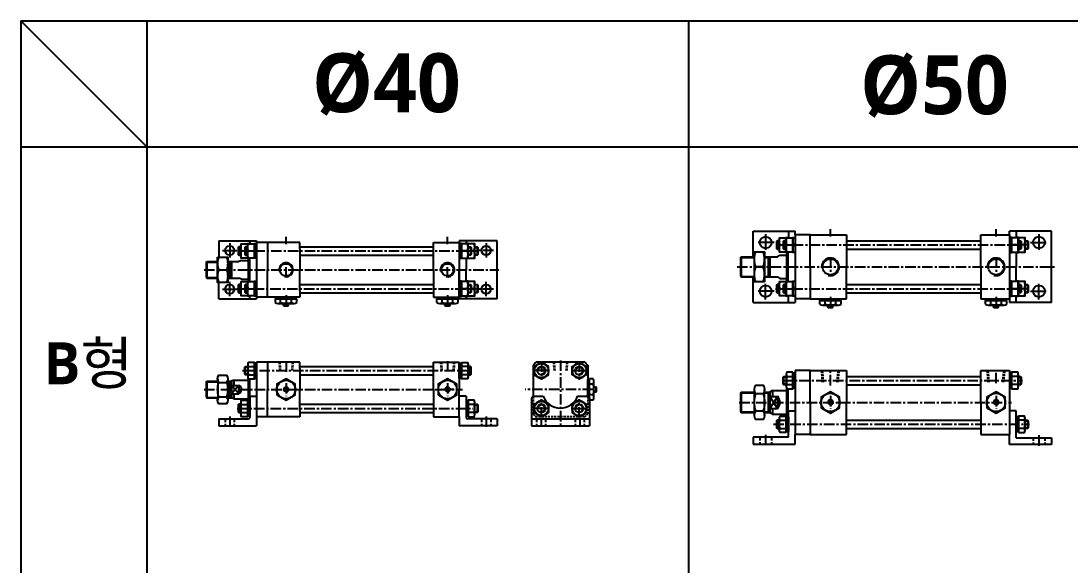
# Model space of a CAD drawing. Extents: x -819 to 7462, y 0 to 3630.
# Drawn here: x 0 to 1247, y 2983 to 3630 of the extents above; entities that cross this region are included whole.
import ezdxf

# ---------------------------------------------------------------- set-up
doc = ezdxf.new("R2010")
doc.units = 0
doc.header["$LTSCALE"] = 10
doc.header["$MEASUREMENT"] = 0
for name, pattern in [('CENTER', [2, 1.25, -0.25, 0.25, -0.25]), ('CENTERX2', [4, 2.5, -0.5, 0.5, -0.5]), ('HIDDEN', [0.375, 0.25, -0.125]), ('HIDDENX2', [0.75, 0.5, -0.25])]:
    doc.linetypes.add(name, pattern=pattern)
doc.layers.get('0').update_dxf_attribs({"linetype": 'CONTINUOUS'})
for name, color, linetype in [('CEN', 1, 'CENTERX2'), ('CENTER', 1, 'CENTER'), ('DIM', 2, 'CONTINUOUS'), ('HID', 2, 'HIDDENX2'), ('ML', 7, 'CONTINUOUS'), ('THIN', 3, 'CONTINUOUS')]:
    doc.layers.add(name, color=color, linetype=linetype)
doc.styles.add('문자', font='romans.shx')

msp = doc.modelspace()

# ---------------------------------------------------------------- linework, layer by layer
for p, q in [((0, 3630), (4477.3, 3630)), ((0, 3630), (0, 2336)), ((150, 3480), (0, 3630)), ((150, 2336), (150, 3630)), ((794, 2336), (794, 3630)), ((4477.3, 3480), (0, 3480)), ((312.2, 3291.7), (312.7, 3291.2)), ((312.2, 3291.7), (318.2, 3291.7)), ((312.7, 3291.2), (317.7, 3291.2)), ((318.2, 3291.7), (317.7, 3291.2)), ((504.2, 3291.7), (504.7, 3291.2)), ((504.2, 3291.7), (510.2, 3291.7)), ((504.7, 3291.2), (509.7, 3291.2)), ((510.2, 3291.7), (509.7, 3291.2)), ((959.5, 3289.7), (960, 3289.2)), ((959.5, 3289.7), (965.5, 3289.7)), ((960, 3289.2), (965, 3289.2)), ((965.5, 3289.7), (965, 3289.2)), ((1156.5, 3289.7), (1157, 3289.2)), ((1156.5, 3289.7), (1162.5, 3289.7)), ((1157, 3289.2), (1162, 3289.2)), ((1162.5, 3289.7), (1162, 3289.2)), ((683.8, 3188.7), (683.8, 3194.7)), ((683.8, 3194.7), (684.3, 3194.2)), ((684.3, 3189.2), (684.3, 3194.2)), ((683.8, 3188.7), (684.3, 3189.2))]:
    msp.add_line(p, q)
at = {"color": 7, "linetype": 'Continuous'}
for p, q in [((302.5, 3295.2), (302.5, 3299.6)), ((302.5, 3299.6), (315.2, 3299.6)), ((303.2, 3301.6), (327.2, 3301.6)), ((303.2, 3299.6), (303.2, 3301.6)), ((305.6, 3294.2), (324.7, 3294.2)), ((308.8, 3295.2), (308.8, 3299.6)), ((312.2, 3291.7), (312.2, 3294.2)), ((315.2, 3299.6), (327.9, 3299.6)), ((318.2, 3291.7), (318.2, 3294.2)), ((321.5, 3295.2), (321.5, 3299.6)), ((327.2, 3299.6), (327.2, 3301.6)), ((327.9, 3295.2), (327.9, 3299.6)), ((494.5, 3295.2), (494.5, 3299.6)), ((494.5, 3299.6), (507.2, 3299.6)), ((495.2, 3301.6), (519.2, 3301.6)), ((495.2, 3299.6), (495.2, 3301.6)), ((497.6, 3294.2), (516.7, 3294.2)), ((500.8, 3295.2), (500.8, 3299.6)), ((504.2, 3291.7), (504.2, 3294.2)), ((507.2, 3299.6), (519.9, 3299.6)), ((510.2, 3291.7), (510.2, 3294.2)), ((513.5, 3295.2), (513.5, 3299.6)), ((519.2, 3299.6), (519.2, 3301.6)), ((519.9, 3295.2), (519.9, 3299.6)), ((949.8, 3293.2), (949.8, 3297.6)), ((949.8, 3297.6), (962.5, 3297.6)), ((950.5, 3299.6), (974.5, 3299.6)), ((950.5, 3297.6), (950.5, 3299.6)), ((956.1, 3293.2), (956.1, 3297.6)), ((962.5, 3297.6), (975.2, 3297.6)), ((968.8, 3293.2), (968.8, 3297.6)), ((974.5, 3297.6), (974.5, 3299.6)), ((975.2, 3293.2), (975.2, 3297.6)), ((1146.8, 3293.2), (1146.8, 3297.6)), ((1146.8, 3297.6), (1159.5, 3297.6)), ((1147.5, 3299.6), (1171.5, 3299.6)), ((1147.5, 3297.6), (1147.5, 3299.6)), ((1153.1, 3293.2), (1153.1, 3297.6)), ((1159.5, 3297.6), (1172.2, 3297.6)), ((1165.8, 3293.2), (1165.8, 3297.6)), ((1171.5, 3297.6), (1171.5, 3299.6)), ((1172.2, 3293.2), (1172.2, 3297.6)), ((953, 3292.2), (972, 3292.2)), ((959.5, 3289.7), (959.5, 3292.2)), ((965.5, 3289.7), (965.5, 3292.2)), ((1150, 3292.2), (1169, 3292.2)), ((1156.5, 3289.7), (1156.5, 3292.2)), ((1162.5, 3289.7), (1162.5, 3292.2)), ((673.9, 3183.7), (673.9, 3203.7)), ((675.9, 3203.7), (673.9, 3203.7)), ((680.3, 3204.4), (675.9, 3204.4)), ((675.9, 3191.7), (675.9, 3204.4)), ((680.3, 3198), (675.9, 3198)), ((681.3, 3182.2), (681.3, 3201.2)), ((683.8, 3194.7), (681.3, 3194.7)), ((675.9, 3179), (675.9, 3191.7)), ((680.3, 3185.3), (675.9, 3185.3)), ((683.8, 3188.7), (681.3, 3188.7)), ((680.3, 3179), (675.9, 3179))]:
    msp.add_line(p, q, dxfattribs=at)
for points in [[(304.2, 3185.3), (315.2, 3179), (326.2, 3185.3), (326.2, 3198), (315.2, 3204.4), (304.2, 3198)], [(496.2, 3185.3), (507.2, 3179), (518.2, 3185.3), (518.2, 3198), (507.2, 3204.4), (496.2, 3198)], [(314.3, 3193.2), (313.4, 3191.7), (314.3, 3190.2), (316, 3190.2), (316.9, 3191.7), (316, 3193.2)], [(506.3, 3193.2), (505.4, 3191.7), (506.3, 3190.2), (508, 3190.2), (508.9, 3191.7), (508, 3193.2)], [(951.5, 3170), (962.5, 3163.7), (973.5, 3170), (973.5, 3182.7), (962.5, 3189.1), (951.5, 3182.7)], [(1148.5, 3170), (1159.5, 3163.7), (1170.5, 3170), (1170.5, 3182.7), (1159.5, 3189.1), (1148.5, 3182.7)], [(961.6, 3177.9), (960.8, 3176.4), (961.6, 3174.9), (963.3, 3174.9), (964.2, 3176.4), (963.3, 3177.9)], [(1158.6, 3177.9), (1157.8, 3176.4), (1158.6, 3174.9), (1160.3, 3174.9), (1161.2, 3176.4), (1160.3, 3177.9)]]:
    msp.add_lwpolyline(points, close=True, dxfattribs=at)
for centre, radius in [((315.2, 3191.7), 11), ((315.2, 3191.7), 2.5), ((507.2, 3191.7), 11), ((507.2, 3191.7), 2.5), ((962.5, 3176.4), 11), ((1159.5, 3176.4), 11), ((962.5, 3176.4), 2.5), ((1159.5, 3176.4), 2.5)]:
    msp.add_circle(centre, radius, dxfattribs=at)
for centre, radius, start, end in [((305.6, 3299.8), 5.62, 235.6158, 270), ((305.6, 3299.8), 5.62, 235.6158, 304.3842), ((315.2, 3315.2), 21, 252.412, 270), ((315.2, 3315.2), 21, 270, 287.588), ((324.7, 3299.8), 5.62, 235.6158, 304.3842), ((497.6, 3299.8), 5.62, 235.6158, 270), ((497.6, 3299.8), 5.62, 235.6158, 304.3842), ((507.2, 3315.2), 21, 252.412, 270), ((507.2, 3315.2), 21, 270, 287.588), ((516.7, 3299.8), 5.62, 235.6158, 304.3842), ((953, 3297.8), 5.62, 235.6158, 270), ((953, 3297.8), 5.62, 235.6158, 304.3842), ((962.5, 3313.2), 21, 252.412, 270), ((962.5, 3313.2), 21, 270, 287.588), ((972, 3297.8), 5.62, 235.6158, 304.3842), ((1150, 3297.8), 5.62, 235.6158, 270), ((1150, 3297.8), 5.62, 235.6158, 304.3842), ((1159.5, 3313.2), 21, 252.412, 270), ((1159.5, 3313.2), 21, 270, 287.588), ((1169, 3297.8), 5.62, 235.6158, 304.3842), ((675.7, 3201.2), 5.62, 325.6158, 34.3842), ((660.3, 3191.7), 21, 0, 17.588), ((660.3, 3191.7), 21, 342.412, 0), ((675.7, 3182.2), 5.62, 325.6158, 34.3842), ((675.7, 3182.2), 5.62, 325.6158, 0)]:
    msp.add_arc(centre, radius, start, end, dxfattribs=at)
at = {"layer": 'CEN', "color": 1, "linetype": 'CENTER', "ltscale": 1.5}
for p, q in [((885.5, 3376.6), (885.5, 3356.6)), ((1210.5, 3376.6), (1210.5, 3356.6)), ((895.5, 3366.6), (875.5, 3366.6)), ((1200.5, 3366.6), (1220.5, 3366.6)), ((885.5, 3298.6), (885.5, 3318.6)), ((1210.5, 3298.6), (1210.5, 3318.6)), ((895.5, 3308.6), (875.5, 3308.6)), ((1200.5, 3308.6), (1220.5, 3308.6))]:
    msp.add_line(p, q, dxfattribs=at)
at = {"layer": 'CEN', "color": 1, "linetype": 'CENTER'}
for p, q in [((239.7, 3357.1), (256.7, 3357.1)), ((248.2, 3365.6), (248.2, 3348.6)), ((561.7, 3357.1), (544.7, 3357.1)), ((553.2, 3365.6), (553.2, 3348.6)), ((248.2, 3302.6), (248.2, 3319.6)), ((553.2, 3302.6), (553.2, 3319.6)), ((239.7, 3311.1), (256.7, 3311.1)), ((561.7, 3311.1), (544.7, 3311.1)), ((248.2, 3159.7), (248.2, 3145.7)), ((553.2, 3159.7), (553.2, 3145.7)), ((618.4, 3157.1), (618.4, 3148.3)), ((664.4, 3157.1), (664.4, 3148.3)), ((885.5, 3137.9), (885.5, 3123.9)), ((1210.5, 3137.4), (1210.5, 3123.4))]:
    msp.add_line(p, q, dxfattribs=at)
at = {"layer": 'CENTER'}
for p, q in [((618.9, 3225.1), (618.9, 3203.3)), ((663.9, 3225.1), (663.9, 3203.3)), ((628.3, 3214.2), (609.5, 3214.2)), ((654.5, 3214.2), (673.3, 3214.2)), ((628.3, 3169.2), (609.5, 3169.2)), ((618.9, 3158.3), (618.9, 3180.1)), ((654.5, 3169.2), (673.3, 3169.2)), ((663.9, 3158.3), (663.9, 3180.1))]:
    msp.add_line(p, q, dxfattribs=at)
at = {"layer": 'DIM'}
for p, q in [((312.7, 3291.2), (312.7, 3294.2)), ((317.7, 3291.2), (317.7, 3294.2)), ((504.7, 3291.2), (504.7, 3294.2)), ((509.7, 3291.2), (509.7, 3294.2)), ((960, 3289.2), (960, 3292.2)), ((965, 3289.2), (965, 3292.2)), ((1157, 3289.2), (1157, 3292.2)), ((1162, 3289.2), (1162, 3292.2)), ((684.3, 3194.2), (681.3, 3194.2)), ((684.3, 3189.2), (681.3, 3189.2))]:
    msp.add_line(p, q, dxfattribs=at)
for centre in [(315.2, 3191.7), (507.2, 3191.7), (962.5, 3176.4), (1159.5, 3176.4)]:
    msp.add_arc(centre, 3, 270, 180, dxfattribs=at)
at = {"layer": 'HID', "color": 6, "linetype": 'HIDDEN', "ltscale": 1.5}
for p, q in [((242.7, 3156.7), (242.7, 3148.7)), ((253.7, 3156.7), (253.7, 3148.7)), ((547.7, 3156.7), (547.7, 3148.7)), ((558.7, 3156.7), (558.7, 3148.7)), ((612.9, 3156.7), (612.9, 3148.7)), ((623.9, 3156.7), (623.9, 3148.7)), ((658.9, 3156.7), (658.9, 3148.7)), ((669.9, 3156.7), (669.9, 3148.7)), ((878.5, 3134.9), (878.5, 3126.9)), ((892.5, 3134.9), (892.5, 3126.9)), ((1203.5, 3134.4), (1203.5, 3126.4)), ((1217.5, 3134.4), (1217.5, 3126.4))]:
    msp.add_line(p, q, dxfattribs=at)
at = {"layer": 'ML', "color": 1, "linetype": 'CENTER'}
for p, q in [((962.5, 3373.6), (962.5, 3382.3)), ((1159.5, 3373.6), (1159.5, 3382.3)), ((315.2, 3364.6), (315.2, 3373.3)), ((507.2, 3364.6), (507.2, 3373.3)), ((257.4, 3356.6), (544.1, 3356.6)), ((897.8, 3363.6), (1191.1, 3363.6)), ((897.9, 3363.6), (906.5, 3363.6)), ((1198, 3363.6), (1189.5, 3363.6)), ((315.2, 3324.9), (315.2, 3343.3)), ((507.2, 3324.9), (507.2, 3343.3)), ((962.5, 3349.1), (962.5, 3326.1)), ((1159.5, 3349.1), (1159.5, 3326.1)), ((217.7, 3334.1), (568.1, 3334.1)), ((851.6, 3337.6), (1230.5, 3337.6)), ((256.5, 3311.6), (544.4, 3311.6)), ((897.3, 3311.6), (1191.9, 3311.6)), ((905.6, 3311.6), (906.5, 3311.6)), ((1199, 3311.6), (1189.5, 3311.6)), ((315.2, 3303.8), (315.2, 3293.4)), ((507.2, 3303.8), (507.2, 3293.4)), ((962.5, 3301.8), (962.5, 3291.4)), ((1159.5, 3301.8), (1159.5, 3291.4)), ((315.2, 3225.1), (315.2, 3212.5)), ((507.2, 3225.6), (507.2, 3212.1)), ((641.4, 3226.3), (641.4, 3147)), ((263.5, 3214.2), (537.6, 3214.2)), ((962.5, 3196.6), (962.5, 3215.3)), ((1159.5, 3199.1), (1159.5, 3215.3)), ((315.2, 3199.4), (315.2, 3184)), ((507.2, 3199.4), (507.2, 3184)), ((905.4, 3202.4), (1191.1, 3202.4)), ((217.7, 3191.7), (525.1, 3191.7)), ((514.9, 3191.7), (499.5, 3191.7)), ((680.3, 3191.7), (599.4, 3191.7)), ((962.5, 3184.1), (962.5, 3168.7)), ((1159.5, 3184.1), (1159.5, 3168.7)), ((256.9, 3169.2), (537.6, 3169.2)), ((854.1, 3176.4), (1177.9, 3176.4)), ((894.8, 3150.4), (1199.3, 3150.4))]:
    msp.add_line(p, q, dxfattribs=at)
at = {"layer": 'ML'}
for p, q in [((235.2, 3368.6), (280.2, 3368.6)), ((235.2, 3368.6), (235.2, 3349.1)), ((272.2, 3368.6), (272.2, 3365.2)), ((280.2, 3368.6), (280.2, 3299.6)), ((521.2, 3368.6), (521.2, 3299.6)), ((566.2, 3368.6), (521.2, 3368.6)), ((529.2, 3368.6), (529.2, 3365.1)), ((566.2, 3299.6), (566.2, 3368.6)), ((870.5, 3349.6), (870.5, 3380.1)), ((870.5, 3380.1), (920.5, 3380.1)), ((899.3, 3368.6), (899.3, 3358.6)), ((907.3, 3368.6), (907.3, 3358.6)), ((912.5, 3380.1), (912.5, 3372.2)), ((920.5, 3375.6), (920.5, 3380.1)), ((920.5, 3375.6), (920.5, 3299.6)), ((938.5, 3375.6), (920.5, 3375.6)), ((938.5, 3337.6), (938.5, 3375.6)), ((938.5, 3375.6), (981.5, 3375.6)), ((981.5, 3375.6), (981.5, 3337.6)), ((1141.5, 3337.6), (1141.5, 3375.6)), ((1141.5, 3375.6), (1175.5, 3375.6)), ((1175.5, 3375.6), (1175.5, 3380.1)), ((1225.5, 3380.1), (1175.5, 3380.1)), ((1175.5, 3375.6), (1175.5, 3299.6)), ((1183.5, 3380.1), (1183.5, 3372.1)), ((1188.7, 3368.6), (1188.7, 3358.6)), ((1196.7, 3368.6), (1196.7, 3358.6)), ((1225.5, 3295.1), (1225.5, 3380.1)), ((259, 3361.6), (259, 3351.6)), ((262.4, 3356.6), (266.2, 3356.6)), ((267, 3361.6), (267, 3351.6)), ((270.4, 3356.6), (277.7, 3356.6)), ((277.7, 3356), (280.2, 3358.5)), ((277.7, 3354.6), (280.2, 3357.1)), ((293.2, 3366.6), (280.2, 3366.6)), ((331.7, 3366.6), (293.2, 3366.6)), ((293.2, 3366.6), (293.2, 3334.1)), ((331.7, 3359.1), (331.7, 3366.6)), ((331.7, 3359.1), (331.7, 3334.1)), ((490.7, 3334.1), (490.7, 3366.6)), ((490.7, 3366.6), (521.2, 3366.6)), ((521.2, 3366.6), (521.2, 3334.1)), ((523.7, 3356), (521.2, 3358.5)), ((523.7, 3354.6), (521.2, 3357.1)), ((530.9, 3356.6), (523.7, 3356.6)), ((534.4, 3361.6), (534.4, 3351.6)), ((538.9, 3356.6), (535.2, 3356.6)), ((542.4, 3361.6), (542.4, 3351.6)), ((902.7, 3363.6), (906.5, 3363.6)), ((910.7, 3363.6), (918, 3363.6)), ((918, 3363), (920.5, 3365.5)), ((918, 3361.6), (920.5, 3364.1)), ((1178, 3363), (1175.5, 3365.5)), ((1178, 3361.6), (1175.5, 3364.1)), ((1185.2, 3363.6), (1178, 3363.6)), ((1193.2, 3363.6), (1189.5, 3363.6)), ((221.2, 3344.1), (221.2, 3324.1)), ((248.2, 3344.1), (248.2, 3324.1)), ((250.2, 3344.1), (250.2, 3324.1)), ((262.2, 3345.3), (259.2, 3344.1)), ((270.2, 3347.8), (270.2, 3320.4)), ((271.7, 3347.8), (271.7, 3320.4)), ((272.2, 3347.9), (272.2, 3348.1)), ((529.2, 3347.9), (529.2, 3348.1)), ((529.2, 3348.1), (529.2, 3334.1)), ((855.5, 3348.6), (856.5, 3349.6)), ((855.5, 3348.6), (855.5, 3326.6)), ((856.5, 3349.6), (856.5, 3325.6)), ((888.5, 3349.6), (888.5, 3325.6)), ((890.5, 3349.6), (890.5, 3325.6)), ((890.5, 3349.6), (899.5, 3349.6)), ((899.5, 3349.6), (902.5, 3351.6)), ((910.5, 3355.1), (910.5, 3320.1)), ((912, 3355.1), (912, 3320.1)), ((1183.5, 3355.1), (1183.5, 3337.6)), ((233.8, 3334.1), (244.5, 3334.1)), ((293.2, 3301.6), (293.2, 3334.1)), ((331.7, 3309.1), (331.7, 3334.1)), ((490.7, 3334.1), (490.7, 3301.6)), ((521.2, 3301.6), (521.2, 3334.1)), ((529.2, 3320.1), (529.2, 3334.1)), ((882.6, 3337.6), (873.8, 3337.6)), ((938.5, 3337.6), (938.5, 3299.6)), ((981.5, 3299.6), (981.5, 3337.6)), ((1141.5, 3337.6), (1141.5, 3299.6)), ((1183.5, 3320.1), (1183.5, 3337.6)), ((235.2, 3299.6), (235.2, 3319.1)), ((262.2, 3322.9), (259.2, 3324.1)), ((855.5, 3326.6), (856.5, 3325.6)), ((870.5, 3295.1), (870.5, 3325.6)), ((899.5, 3325.6), (902.5, 3323.6)), ((259, 3316.6), (259, 3306.6)), ((262.4, 3311.6), (266.2, 3311.6)), ((267, 3316.6), (267, 3306.6)), ((270.4, 3311.6), (277.7, 3311.6)), ((277.7, 3311), (280.2, 3313.5)), ((277.7, 3309.6), (280.2, 3312.1)), ((331.7, 3309.1), (331.7, 3301.6)), ((523.7, 3311), (521.2, 3313.5)), ((523.7, 3309.6), (521.2, 3312.1)), ((530.9, 3311.6), (523.7, 3311.6)), ((534.4, 3316.6), (534.4, 3306.6)), ((538.9, 3311.6), (535.2, 3311.6)), ((542.4, 3316.6), (542.4, 3306.6)), ((899.3, 3316.6), (899.3, 3306.6)), ((902.7, 3311.6), (906.5, 3311.6)), ((907.3, 3316.6), (907.3, 3306.6)), ((910.7, 3311.6), (918, 3311.6)), ((918, 3311), (920.5, 3313.5)), ((918, 3309.6), (920.5, 3312.1)), ((1178, 3311), (1175.5, 3313.5)), ((1178, 3309.6), (1175.5, 3312.1)), ((1185.2, 3311.6), (1178, 3311.6)), ((1188.7, 3316.6), (1188.7, 3306.6)), ((1193.2, 3311.6), (1189.5, 3311.6)), ((1196.7, 3316.6), (1196.7, 3306.6)), ((235.2, 3299.6), (280.2, 3299.6)), ((272.2, 3302.9), (272.2, 3303.1)), ((272.2, 3299.6), (272.2, 3302.9)), ((293.2, 3301.6), (280.2, 3301.6)), ((331.7, 3301.6), (293.2, 3301.6)), ((490.7, 3301.6), (521.2, 3301.6)), ((566.2, 3299.6), (521.2, 3299.6)), ((529.2, 3302.9), (529.2, 3303.1)), ((529.2, 3299.6), (529.2, 3303.1)), ((870.5, 3295.1), (920.5, 3295.1)), ((912.5, 3295.1), (912.5, 3302.9)), ((938.5, 3299.6), (920.5, 3299.6)), ((920.5, 3299.6), (920.5, 3295.1)), ((938.5, 3299.6), (981.5, 3299.6)), ((1141.5, 3299.6), (1175.5, 3299.6)), ((1175.5, 3299.6), (1175.5, 3295.1)), ((1225.5, 3295.1), (1175.5, 3295.1)), ((1183.5, 3295.1), (1183.5, 3303.1)), ((267, 3209.2), (267, 3219.2)), ((269.7, 3221.6), (269.7, 3206.8)), ((270.4, 3219.1), (277.7, 3219.1)), ((293.2, 3224.2), (280.2, 3224.2)), ((280.2, 3224.2), (280.2, 3159.2)), ((293.2, 3224.2), (293.2, 3191.7)), ((331.7, 3224.2), (293.2, 3224.2)), ((331.7, 3216.7), (331.7, 3224.2)), ((490.7, 3224.2), (521.2, 3224.2)), ((490.7, 3191.7), (490.7, 3224.2)), ((521.2, 3224.2), (521.2, 3191.7)), ((530.9, 3219.1), (523.7, 3219.1)), ((531.7, 3221.6), (531.7, 3206.8)), ((534.4, 3209.2), (534.4, 3219.2)), ((608.9, 3220.6), (608.9, 3183.7)), ((670.3, 3224.2), (612.5, 3224.2)), ((673.9, 3220.6), (673.9, 3183.7)), ((270.4, 3209.3), (277.7, 3209.3)), ((277.7, 3216.2), (280.2, 3213.7)), ((277.7, 3214.7), (280.2, 3212.2)), ((331.7, 3216.7), (331.7, 3191.7)), ((523.7, 3216.2), (521.2, 3213.7)), ((523.7, 3214.7), (521.2, 3212.2)), ((530.9, 3209.3), (523.7, 3209.3)), ((907.3, 3197.4), (907.3, 3207.4)), ((910, 3209.7), (910, 3195)), ((910.7, 3207.3), (918, 3207.3)), ((938.5, 3214.4), (920.5, 3214.4)), ((920.5, 3214.4), (920.5, 3138.4)), ((938.5, 3214.4), (981.5, 3214.4)), ((938.5, 3176.4), (938.5, 3214.4)), ((981.5, 3214.4), (981.5, 3176.4)), ((1141.5, 3176.4), (1141.5, 3214.4)), ((1141.5, 3214.4), (1175.5, 3214.4)), ((1175.5, 3214.4), (1175.5, 3138.4)), ((1185.2, 3207.3), (1178, 3207.3)), ((1186, 3195), (1186, 3209.7)), ((1188.7, 3207.4), (1188.7, 3197.4)), ((221.2, 3201.7), (221.2, 3181.7)), ((233.9, 3204.4), (233.9, 3178.9)), ((235.2, 3200.2), (244.5, 3200.2)), ((245.9, 3204.4), (245.9, 3178.9)), ((248.2, 3201.7), (248.2, 3181.7)), ((253.2, 3202.9), (250.2, 3201.7)), ((250.2, 3201.7), (250.2, 3181.7)), ((250.2, 3196.7), (259.5, 3196.7)), ((253.2, 3202.9), (253.2, 3196.7)), ((259.2, 3196.7), (259.2, 3186.7)), ((270.2, 3204.8), (270.2, 3178)), ((271.7, 3204.4), (271.7, 3178)), ((910.7, 3197.5), (918, 3197.5)), ((918, 3204.3), (920.5, 3201.8)), ((918, 3202.9), (920.5, 3200.4)), ((1178, 3201.8), (1175.5, 3204.3)), ((1178, 3200.4), (1175.5, 3202.9)), ((1185.2, 3197.5), (1178, 3197.5)), ((235.2, 3183.2), (244.5, 3183.2)), ((250.2, 3186.7), (259.2, 3186.7)), ((253.2, 3180.5), (250.2, 3181.7)), ((253.2, 3186.7), (253.2, 3180.5)), ((272.2, 3183.7), (280.2, 3183.7)), ((272.2, 3183.7), (272.2, 3158.7)), ((293.2, 3159.2), (293.2, 3191.7)), ((331.7, 3166.7), (331.7, 3191.7)), ((490.7, 3191.7), (490.7, 3159.2)), ((521.2, 3159.2), (521.2, 3191.7)), ((529.2, 3183.7), (521.2, 3183.7)), ((529.2, 3183.7), (529.2, 3158.7)), ((608.9, 3183.7), (606.9, 3181.7)), ((606.9, 3181.7), (606.9, 3148.7)), ((608.9, 3183.7), (620.9, 3183.7)), ((661.9, 3183.7), (673.9, 3183.7)), ((673.9, 3183.7), (675.9, 3181.7)), ((675.9, 3181.7), (675.9, 3148.7)), ((855.5, 3187.4), (856.5, 3188.4)), ((855.5, 3187.4), (855.5, 3165.4)), ((856.5, 3188.4), (856.5, 3164.4)), ((872.2, 3161), (872.2, 3191.8)), ((882.6, 3186.6), (873.8, 3186.6)), ((884.2, 3161), (884.2, 3191.8)), ((888.5, 3188.4), (888.5, 3164.4)), ((893.5, 3190.4), (890.5, 3188.7)), ((890.5, 3188.7), (890.5, 3164.1)), ((890.5, 3183.6), (899.5, 3183.6)), ((893.5, 3190.4), (893.5, 3183.6)), ((899.5, 3183.6), (899.5, 3169.2)), ((910.5, 3193), (910.5, 3159.2)), ((912, 3192.6), (912, 3159.2)), ((259, 3174.2), (259, 3164.2)), ((261.7, 3161.8), (261.7, 3176.6)), ((262.4, 3174.1), (269.7, 3174.1)), ((269.7, 3168.7), (272.2, 3171.2)), ((269.7, 3167.2), (272.2, 3169.7)), ((531.7, 3168.7), (529.2, 3171.2)), ((531.7, 3167.2), (529.2, 3169.7)), ((538.9, 3174.1), (531.7, 3174.1)), ((539.7, 3161.8), (539.7, 3176.6)), ((542.4, 3174.2), (542.4, 3164.2)), ((890.5, 3169.2), (899.5, 3169.2)), ((893.5, 3169.2), (893.5, 3162.4)), ((938.5, 3176.4), (938.5, 3138.4)), ((981.5, 3138.4), (981.5, 3176.4)), ((1141.5, 3176.4), (1141.5, 3138.4)), ((235.2, 3156.7), (270.2, 3156.7)), ((235.2, 3156.7), (235.2, 3148.7)), ((262.4, 3164.3), (269.7, 3164.3)), ((293.2, 3159.2), (280.2, 3159.2)), ((280.2, 3159.2), (280.2, 3148.7)), ((331.7, 3159.2), (293.2, 3159.2)), ((331.7, 3166.7), (331.7, 3159.2)), ((490.7, 3159.2), (521.2, 3159.2)), ((521.2, 3159.2), (521.2, 3148.7)), ((566.2, 3156.7), (531.2, 3156.7)), ((538.9, 3164.3), (531.7, 3164.3)), ((566.2, 3156.7), (566.2, 3148.7)), ((606.9, 3156.7), (675.9, 3156.7)), ((855.5, 3165.4), (856.5, 3164.4)), ((882.6, 3166.1), (873.8, 3166.1)), ((893.5, 3162.4), (890.5, 3164.1)), ((902, 3143), (902, 3157.7)), ((912.5, 3134.9), (912.5, 3166.4)), ((912.5, 3166.4), (920.5, 3166.4)), ((1183.5, 3166.4), (1175.5, 3166.4)), ((1183.5, 3134.4), (1183.5, 3166.4)), ((1194, 3143), (1194, 3157.7)), ((235.2, 3148.7), (280.2, 3148.7)), ((566.2, 3148.7), (521.2, 3148.7)), ((606.9, 3148.7), (675.9, 3148.7)), ((899.3, 3155.4), (899.3, 3145.4)), ((902.7, 3155.3), (910, 3155.3)), ((902.7, 3145.5), (910, 3145.5)), ((910, 3149.8), (912.5, 3152.3)), ((910, 3148.4), (912.5, 3150.9)), ((1186, 3149.8), (1183.5, 3152.3)), ((1186, 3148.4), (1183.5, 3150.9)), ((1193.2, 3155.3), (1186, 3155.3)), ((1193.2, 3145.5), (1186, 3145.5)), ((1196.7, 3155.4), (1196.7, 3145.4)), ((912.5, 3134.9), (870.5, 3134.9)), ((870.5, 3134.9), (870.5, 3126.9)), ((938.5, 3138.4), (920.5, 3138.4)), ((920.5, 3126.9), (920.5, 3138.4)), ((938.5, 3138.4), (981.5, 3138.4)), ((1141.5, 3138.4), (1175.5, 3138.4)), ((1175.5, 3126.4), (1175.5, 3138.4)), ((1183.5, 3134.4), (1225.5, 3134.4)), ((1225.5, 3134.4), (1225.5, 3126.4)), ((870.5, 3126.9), (920.5, 3126.9)), ((1225.5, 3126.4), (1175.5, 3126.4))]:
    msp.add_line(p, q, dxfattribs=at)
at = {"layer": 'ML', "color": 7, "linetype": 'Continuous'}
for p, q in [((981.5, 3368.6), (1141.5, 3368.6)), ((331.7, 3361.6), (490.7, 3361.6)), ((981.5, 3358.6), (1141.5, 3358.6)), ((220.2, 3343.1), (221.2, 3344.1)), ((221.2, 3344.1), (233.8, 3344.1)), ((245.8, 3344.1), (250.2, 3344.1)), ((250.2, 3344.1), (259.2, 3344.1)), ((262.2, 3345.3), (270.2, 3345.3)), ((331.7, 3351.6), (490.7, 3351.6)), ((856.5, 3349.6), (872.2, 3349.6)), ((884.2, 3349.6), (890.5, 3349.6)), ((902.5, 3351.6), (910.5, 3351.6)), ((220.2, 3343.1), (220.2, 3325.1)), ((220.2, 3325.1), (221.2, 3324.1)), ((221.2, 3324.1), (233.8, 3324.1)), ((245.8, 3324.1), (250.2, 3324.1)), ((250.2, 3324.1), (259.2, 3324.1)), ((262.2, 3322.9), (270.2, 3322.9)), ((856.5, 3325.6), (872.2, 3325.6)), ((884.2, 3325.6), (890.5, 3325.6)), ((890.5, 3325.6), (899.5, 3325.6)), ((902.5, 3323.6), (910.5, 3323.6)), ((331.7, 3316.6), (490.7, 3316.6)), ((331.7, 3306.6), (490.7, 3306.6)), ((981.5, 3316.6), (1141.5, 3316.6)), ((981.5, 3306.6), (1141.5, 3306.6)), ((331.7, 3219.2), (490.7, 3219.2)), ((331.7, 3209.2), (490.7, 3209.2)), ((981.5, 3207.4), (1141.5, 3207.4)), ((220.2, 3200.7), (221.2, 3201.7)), ((220.2, 3200.7), (220.2, 3182.7)), ((221.2, 3201.7), (233.9, 3201.7)), ((245.9, 3201.7), (250.2, 3201.7)), ((253.2, 3202.9), (270.2, 3202.9)), ((981.5, 3197.4), (1141.5, 3197.4)), ((220.2, 3182.7), (221.2, 3181.7)), ((221.2, 3181.7), (233.9, 3181.7)), ((245.9, 3181.7), (250.2, 3181.7)), ((856.5, 3188.4), (872.2, 3188.4)), ((884.2, 3188.4), (890.5, 3188.4)), ((893.5, 3190.4), (910.5, 3190.4)), ((253.2, 3180.5), (270.2, 3180.5)), ((331.7, 3174.2), (490.7, 3174.2)), ((331.7, 3164.2), (490.7, 3164.2)), ((856.5, 3164.4), (872.2, 3164.4)), ((884.2, 3164.4), (890.5, 3164.4)), ((893.5, 3162.4), (910.5, 3162.4)), ((981.5, 3155.4), (1141.5, 3155.4)), ((981.5, 3145.4), (1141.5, 3145.4))]:
    msp.add_line(p, q, dxfattribs=at)
at = {"layer": 'ML', "color": 2, "linetype": 'Continuous'}
for p, q in [((220.4, 3343.3), (233.8, 3343.3)), ((245.8, 3343.3), (248.2, 3343.3)), ((855.7, 3348.8), (872.2, 3348.8)), ((884.2, 3348.8), (888.5, 3348.8)), ((220.4, 3324.8), (233.8, 3324.8)), ((245.8, 3324.8), (248.2, 3324.8)), ((855.7, 3326.3), (872.2, 3326.3)), ((884.2, 3326.3), (888.5, 3326.3)), ((220.4, 3200.9), (233.9, 3200.9)), ((245.9, 3200.9), (248.2, 3200.9)), ((220.4, 3182.4), (233.9, 3182.4)), ((245.9, 3182.4), (248.2, 3182.4)), ((855.7, 3187.6), (872.2, 3187.6)), ((884.2, 3187.6), (888.5, 3187.6)), ((855.7, 3165.1), (872.2, 3165.1)), ((884.2, 3165.1), (888.5, 3165.1))]:
    msp.add_line(p, q, dxfattribs=at)
at = {"layer": 'ML', "color": 2}
for p, q in [((248.2, 3343.3), (249.5, 3344.1)), ((888.5, 3348.8), (889.8, 3349.6)), ((248.2, 3324.8), (249.5, 3324.1)), ((888.5, 3326.3), (889.8, 3325.6)), ((248.2, 3200.9), (249.5, 3201.7)), ((259.2, 3196.7), (250.2, 3186.7)), ((259.2, 3186.7), (250.2, 3196.7)), ((248.2, 3182.4), (249.5, 3181.7)), ((888.5, 3187.6), (889.8, 3188.4)), ((899.5, 3183.6), (890.5, 3169.2)), ((899.5, 3169.2), (890.5, 3183.6)), ((888.5, 3165.1), (889.8, 3164.4))]:
    msp.add_line(p, q, dxfattribs=at)
at = {"layer": 'ML', "color": 6, "linetype": 'HIDDEN'}
for p, q in [((306.8, 3224.2), (307.7, 3214.2)), ((307.7, 3224.2), (308.6, 3214.2)), ((322.6, 3224.2), (321.8, 3214.2)), ((323.5, 3224.2), (322.6, 3214.2)), ((498.8, 3224.2), (499.7, 3214.2)), ((499.7, 3224.2), (500.6, 3214.2)), ((514.6, 3224.2), (513.8, 3214.2)), ((515.5, 3224.2), (514.6, 3214.2)), ((633.1, 3224.2), (633.9, 3214.2)), ((633.9, 3224.2), (634.8, 3214.2)), ((648.9, 3224.2), (648, 3214.2)), ((649.7, 3224.2), (648.9, 3214.2)), ((953.2, 3200.4), (952, 3214.4)), ((954.4, 3200.4), (953.2, 3214.4)), ((970.6, 3200.4), (971.8, 3214.4)), ((971.7, 3200.4), (973, 3214.4)), ((1150.2, 3200.4), (1149, 3214.4)), ((1151.4, 3200.4), (1150.2, 3214.4)), ((1167.6, 3200.4), (1168.8, 3214.4)), ((1168.7, 3200.4), (1170, 3214.4)), ((608.9, 3183.7), (608.9, 3162.8)), ((673.9, 3183.7), (673.9, 3162.8)), ((670.3, 3159.2), (612.5, 3159.2))]:
    msp.add_line(p, q, dxfattribs=at)
at = {"layer": 'ML'}
for points in [[(902, 3368.6), (899.3, 3368.6), (898.5, 3367.8), (898.5, 3359.4), (899.3, 3358.6), (902, 3358.6)], [(910, 3368.6), (907.3, 3368.6), (906.5, 3367.8), (906.5, 3359.4), (907.3, 3358.6), (910, 3358.6)], [(910, 3359.3), (910, 3372.4), (912.5, 3372.4)], [(920.5, 3372.4), (920.5, 3354.8), (918, 3354.8), (918, 3372.4), (920.5, 3372.4)], [(1175.5, 3372.4), (1175.5, 3354.8), (1178, 3354.8), (1178, 3372.4), (1175.5, 3372.4)], [(1186, 3359.3), (1186, 3372.4), (1183.5, 3372.4)], [(1186, 3368.6), (1188.7, 3368.6), (1189.5, 3367.8), (1189.5, 3359.4), (1188.7, 3358.6), (1186, 3358.6)], [(1194, 3368.6), (1196.7, 3368.6), (1197.5, 3367.8), (1197.5, 3359.4), (1196.7, 3358.6), (1194, 3358.6)], [(261.7, 3361.6), (259, 3361.6), (258.2, 3360.8), (258.2, 3352.4), (259, 3351.6), (261.7, 3351.6)], [(269.7, 3348.1), (261.7, 3348.1), (261.7, 3365.1), (269.7, 3365.1)], [(269.7, 3361.6), (267, 3361.6), (266.2, 3360.8), (266.2, 3352.4), (267, 3351.6), (269.7, 3351.6)], [(269.7, 3365.1), (269.7, 3365.4), (272.2, 3365.4)], [(269.7, 3348.1), (269.7, 3365.1), (277.7, 3365.1)], [(269.7, 3365.1), (277.7, 3365.1), (277.7, 3348.1), (269.7, 3348.1)], [(272.2, 3365.4), (272.2, 3365.1)], [(280.2, 3365.4), (280.2, 3347.8), (277.7, 3347.8), (277.7, 3365.4), (280.2, 3365.4)], [(521.2, 3365.4), (521.2, 3347.8), (523.7, 3347.8), (523.7, 3365.4), (521.2, 3365.4)], [(531.7, 3365.1), (523.7, 3365.1), (523.7, 3348.1), (531.7, 3348.1)], [(531.7, 3348.1), (531.7, 3365.1), (523.7, 3365.1)], [(531.7, 3365.1), (531.7, 3365.4), (529.2, 3365.4)], [(529.2, 3365.4), (529.2, 3365.1)], [(531.7, 3348.1), (539.7, 3348.1), (539.7, 3365.1), (531.7, 3365.1)], [(531.7, 3361.6), (534.4, 3361.6), (535.2, 3360.8), (535.2, 3352.4), (534.4, 3351.6), (531.7, 3351.6)], [(539.7, 3361.6), (542.4, 3361.6), (543.2, 3360.8), (543.2, 3352.4), (542.4, 3351.6), (539.7, 3351.6)], [(272.2, 3348.1), (272.2, 3347.8), (269.7, 3347.8), (269.7, 3348.1)], [(277.7, 3348.1), (272.2, 3348.1)], [(523.7, 3348.1), (529.2, 3348.1)], [(529.2, 3348.1), (529.2, 3347.8), (531.7, 3347.8), (531.7, 3348.1)], [(910.5, 3354.8), (910, 3354.8), (910, 3355.1)], [(1183.5, 3354.8), (1186, 3354.8), (1186, 3355.1)], [(269.7, 3303.1), (261.7, 3303.1), (261.7, 3320.1), (269.7, 3320.1)], [(269.7, 3320.1), (269.7, 3320.4), (272.2, 3320.4)], [(269.7, 3320.1), (277.7, 3320.1), (277.7, 3303.1), (269.7, 3303.1)], [(269.7, 3303.1), (269.7, 3320.1), (277.7, 3320.1)], [(272.2, 3320.4), (272.2, 3320.1)], [(280.2, 3320.4), (280.2, 3302.8), (277.7, 3302.8), (277.7, 3320.4), (280.2, 3320.4)], [(521.2, 3320.4), (521.2, 3302.8), (523.7, 3302.8), (523.7, 3320.4), (521.2, 3320.4)], [(531.7, 3303.1), (531.7, 3320.1), (523.7, 3320.1)], [(531.7, 3320.1), (523.7, 3320.1), (523.7, 3303.1), (531.7, 3303.1)], [(529.2, 3320.4), (529.2, 3320.1)], [(531.7, 3320.1), (531.7, 3320.4), (529.2, 3320.4)], [(531.7, 3303.1), (539.7, 3303.1), (539.7, 3320.1), (531.7, 3320.1)], [(910, 3307.3), (910, 3320.4), (910.5, 3320.4)], [(920.5, 3320.4), (920.5, 3302.8), (918, 3302.8), (918, 3320.4), (920.5, 3320.4)], [(1175.5, 3320.4), (1175.5, 3302.8), (1178, 3302.8), (1178, 3320.4), (1175.5, 3320.4)], [(1186, 3307.3), (1186, 3320.4), (1183.5, 3320.4)], [(261.7, 3316.6), (259, 3316.6), (258.2, 3315.8), (258.2, 3307.4), (259, 3306.6), (261.7, 3306.6)], [(269.7, 3316.6), (267, 3316.6), (266.2, 3315.8), (266.2, 3307.4), (267, 3306.6), (269.7, 3306.6)], [(531.7, 3316.6), (534.4, 3316.6), (535.2, 3315.8), (535.2, 3307.4), (534.4, 3306.6), (531.7, 3306.6)], [(539.7, 3316.6), (542.4, 3316.6), (543.2, 3315.8), (543.2, 3307.4), (542.4, 3306.6), (539.7, 3306.6)], [(902, 3316.6), (899.3, 3316.6), (898.5, 3315.8), (898.5, 3307.4), (899.3, 3306.6), (902, 3306.6)], [(910, 3316.6), (907.3, 3316.6), (906.5, 3315.8), (906.5, 3307.4), (907.3, 3306.6), (910, 3306.6)], [(1186, 3316.6), (1188.7, 3316.6), (1189.5, 3315.8), (1189.5, 3307.4), (1188.7, 3306.6), (1186, 3306.6)], [(1194, 3316.6), (1196.7, 3316.6), (1197.5, 3315.8), (1197.5, 3307.4), (1196.7, 3306.6), (1194, 3306.6)], [(272.2, 3303.1), (272.2, 3302.8), (269.7, 3302.8), (269.7, 3303.1)], [(277.7, 3303.1), (272.2, 3303.1)], [(523.7, 3303.1), (529.2, 3303.1)], [(529.2, 3303.1), (529.2, 3302.8), (531.7, 3302.8), (531.7, 3303.1)], [(912.5, 3303.1), (912.5, 3302.8), (910, 3302.8), (910, 3303.1)], [(1183.5, 3303.1), (1183.5, 3302.8), (1186, 3302.8), (1186, 3303.1)], [(269.7, 3209.2), (267, 3209.2), (266.2, 3210), (266.2, 3218.4), (267, 3219.2), (269.7, 3219.2)], [(280.2, 3205.4), (280.2, 3223), (277.7, 3223), (277.7, 3205.4), (280.2, 3205.4)], [(521.2, 3205.4), (521.2, 3223), (523.7, 3223), (523.7, 3205.4), (521.2, 3205.4)], [(531.7, 3209.2), (534.4, 3209.2), (535.2, 3210), (535.2, 3218.4), (534.4, 3219.2), (531.7, 3219.2)], [(610.4, 3219.1), (610.4, 3209.3), (618.9, 3204.4), (627.4, 3209.3), (627.4, 3219.1), (618.9, 3224), (610.4, 3219.1)], [(672.4, 3219.1), (672.4, 3209.3), (663.9, 3204.4), (655.4, 3209.3), (655.4, 3219.1), (663.9, 3224), (672.4, 3219.1)], [(910, 3197.4), (907.3, 3197.4), (906.5, 3198.2), (906.5, 3206.6), (907.3, 3207.4), (910, 3207.4)], [(920.5, 3193.6), (920.5, 3211.2), (918, 3211.2), (918, 3193.6), (920.5, 3193.6)], [(1175.5, 3211.2), (1175.5, 3193.6), (1178, 3193.6), (1178, 3211.2), (1175.5, 3211.2)], [(1186, 3207.4), (1188.7, 3207.4), (1189.5, 3206.6), (1189.5, 3198.2), (1188.7, 3197.4), (1186, 3197.4)], [(261.7, 3174.2), (259, 3174.2), (258.2, 3173.4), (258.2, 3165), (259, 3164.2), (261.7, 3164.2)], [(272.2, 3178), (272.2, 3160.4), (269.7, 3160.4), (269.7, 3178), (272.2, 3178)], [(529.2, 3178), (529.2, 3160.4), (531.7, 3160.4), (531.7, 3178), (529.2, 3178)], [(539.7, 3174.2), (542.4, 3174.2), (543.2, 3173.4), (543.2, 3165), (542.4, 3164.2), (539.7, 3164.2)], [(610.4, 3164.3), (610.4, 3174.1), (618.9, 3179), (627.4, 3174.1), (627.4, 3164.3), (618.9, 3159.4), (610.4, 3164.3)], [(672.4, 3164.3), (672.4, 3174.1), (663.9, 3179), (655.4, 3174.1), (655.4, 3164.3), (663.9, 3159.4), (672.4, 3164.3)], [(912.5, 3159.2), (912.5, 3141.6), (910, 3141.6), (910, 3159.2), (912.5, 3159.2)], [(1183.5, 3159.2), (1183.5, 3141.6), (1186, 3141.6), (1186, 3159.2), (1183.5, 3159.2)], [(902, 3155.4), (899.3, 3155.4), (898.5, 3154.6), (898.5, 3146.2), (899.3, 3145.4), (902, 3145.4)], [(1194, 3155.4), (1196.7, 3155.4), (1197.5, 3154.6), (1197.5, 3146.2), (1196.7, 3145.4), (1194, 3145.4)]]:
    msp.add_lwpolyline(points, dxfattribs=at)
for points in [[(902.7, 3355.1, -0.178633), (902.7, 3363.6, -0.178633), (902.7, 3372.1)], [(910.7, 3355.1, -0.178633), (910.7, 3363.6, -0.178633), (910.7, 3372.1)], [(1185.2, 3355.1, 0.178633), (1185.2, 3363.6, 0.178633), (1185.2, 3372.1)], [(1193.2, 3355.1, 0.178633), (1193.2, 3363.6, 0.178633), (1193.2, 3372.1)], [(262.4, 3348.1, -0.178633), (262.4, 3356.6, -0.178633), (262.4, 3365.1)], [(270.4, 3348.1, -0.178633), (270.4, 3356.6, -0.178633), (270.4, 3365.1)], [(530.9, 3348.1, 0.178633), (530.9, 3356.6, 0.178633), (530.9, 3365.1)], [(538.9, 3348.1, 0.178633), (538.9, 3356.6, 0.178633), (538.9, 3365.1)], [(235.1, 3349.1, 0.178633), (235.1, 3334.1, 0.178633), (235.1, 3319.1)], [(244.5, 3349.1, -0.178633), (244.5, 3334.1, -0.178633), (244.5, 3319.1)], [(873.8, 3319.6, -0.178633), (873.8, 3337.6, -0.178633), (873.8, 3355.6)], [(882.6, 3319.6, 0.178633), (882.6, 3337.6, 0.178633), (882.6, 3355.6)], [(262.4, 3303.1, -0.178633), (262.4, 3311.6, -0.178633), (262.4, 3320.1)], [(270.4, 3303.1, -0.178633), (270.4, 3311.6, -0.178633), (270.4, 3320.1)], [(530.9, 3303.1, 0.178633), (530.9, 3311.6, 0.178633), (530.9, 3320.1)], [(538.9, 3303.1, 0.178633), (538.9, 3311.6, 0.178633), (538.9, 3320.1)], [(902.7, 3303.1, -0.178633), (902.7, 3311.6, -0.178633), (902.7, 3320.1)], [(910.7, 3303.1, -0.178633), (910.7, 3311.6, -0.178633), (910.7, 3320.1)], [(1185.2, 3303.1, 0.178633), (1185.2, 3311.6, 0.178633), (1185.2, 3320.1)], [(1193.2, 3303.1, 0.178633), (1193.2, 3311.6, 0.178633), (1193.2, 3320.1)], [(277.7, 3224), (270.4, 3224, 0.309401), (270.4, 3219.1, 0.154701), (270.4, 3209.3, 0.309401), (270.4, 3204.4), (277.7, 3204.4), (277.7, 3224)], [(523.7, 3224), (530.9, 3224, -0.309401), (530.9, 3219.1, -0.154701), (530.9, 3209.3, -0.309401), (530.9, 3204.4), (523.7, 3204.4), (523.7, 3224)], [(235.2, 3200.2, -0.309401), (235.2, 3208.7), (244.5, 3208.7, -0.309401), (244.5, 3200.2, -0.154701), (244.5, 3183.2, -0.309401), (244.5, 3174.7), (235.2, 3174.7, -0.309401), (235.2, 3183.2, -0.154701), (235.2, 3200.2)], [(918, 3212.2), (910.7, 3212.2, 0.309401), (910.7, 3207.3, 0.154701), (910.7, 3197.5, 0.309401), (910.7, 3192.6), (918, 3192.6), (918, 3212.2)], [(1178, 3192.6), (1185.2, 3192.6, 0.309401), (1185.2, 3197.5, 0.154701), (1185.2, 3207.3, 0.309401), (1185.2, 3212.2), (1178, 3212.2), (1178, 3192.6)], [(882.6, 3166.1, -0.309401), (882.6, 3155.9), (873.8, 3155.9, -0.309401), (873.8, 3166.1, -0.154701), (873.8, 3186.6, -0.309401), (873.8, 3196.9), (882.6, 3196.9, -0.309401), (882.6, 3186.6, -0.154701), (882.6, 3166.1, 0.178633)], [(269.7, 3159.4), (262.4, 3159.4, -0.309401), (262.4, 3164.3, -0.154701), (262.4, 3174.1, -0.309401), (262.4, 3179), (269.7, 3179), (269.7, 3159.4)], [(531.7, 3159.4), (538.9, 3159.4, 0.309401), (538.9, 3164.3, 0.154701), (538.9, 3174.1, 0.309401), (538.9, 3179), (531.7, 3179), (531.7, 3159.4)], [(910, 3140.6), (902.7, 3140.6, -0.309401), (902.7, 3145.5, -0.154701), (902.7, 3155.3, -0.309401), (902.7, 3160.2), (910, 3160.2), (910, 3140.6)], [(1186, 3140.6), (1193.2, 3140.6, 0.309401), (1193.2, 3145.5, 0.154701), (1193.2, 3155.3, 0.309401), (1193.2, 3160.2), (1186, 3160.2), (1186, 3140.6)]]:
    msp.add_lwpolyline(points, format="xyb", dxfattribs=at)
for points in [[(910, 3355.1), (902, 3355.1), (902, 3372.1), (910, 3372.1)], [(918, 3355.1), (910, 3355.1), (910, 3372.1), (918, 3372.1)], [(1178, 3355.1), (1186, 3355.1), (1186, 3372.1), (1178, 3372.1)], [(1186, 3355.1), (1194, 3355.1), (1194, 3372.1), (1186, 3372.1)], [(233.8, 3349.1), (245.8, 3349.1), (245.8, 3319.1), (233.8, 3319.1)], [(884.2, 3319.6), (872.2, 3319.6), (872.2, 3355.6), (884.2, 3355.6)], [(910, 3303.1), (902, 3303.1), (902, 3320.1), (910, 3320.1)], [(918, 3303.1), (910, 3303.1), (910, 3320.1), (918, 3320.1)], [(1178, 3303.1), (1186, 3303.1), (1186, 3320.1), (1178, 3320.1)], [(1186, 3303.1), (1194, 3303.1), (1194, 3320.1), (1186, 3320.1)]]:
    msp.add_lwpolyline(points, close=True, dxfattribs=at)
for centre, radius in [((885.5, 3366.6), 7), ((1210.5, 3366.6), 7), ((248.2, 3357.1), 5.5), ((553.2, 3357.1), 5.5), ((962.5, 3337.6), 9.32), ((1159.5, 3337.6), 9.32), ((315.2, 3334.1), 7.48), ((507.2, 3334.1), 7.48), ((248.2, 3311.1), 5.5), ((553.2, 3311.1), 5.5), ((885.5, 3308.6), 7), ((1210.5, 3308.6), 7), ((618.9, 3214.2), 8.5), ((618.9, 3214.2), 5), ((663.9, 3214.2), 8.5), ((663.9, 3214.2), 5), ((618.9, 3169.2), 8.5), ((618.9, 3169.2), 5), ((663.9, 3169.2), 8.5), ((663.9, 3169.2), 5)]:
    msp.add_circle(centre, radius, dxfattribs=at)
at = {"layer": 'ML', "color": 2}
for centre, radius, start, end in [((962.5, 3337.6), 10.5, 255.8665, 186.9898), ((1159.5, 3337.6), 10.5, 255.8665, 186.9898), ((315.2, 3334.1), 8.33, 257.7757, 190.5803), ((507.2, 3334.1), 8.33, 257.7757, 190.5803), ((618.9, 3214.2), 4.19, 259.1333, 190.7369), ((663.9, 3214.2), 4.19, 256.0782, 189.9609), ((618.9, 3169.2), 4.19, 259.5017, 192.7138), ((663.9, 3169.2), 4.19, 256.8489, 192.1583)]:
    msp.add_arc(centre, radius, start, end, dxfattribs=at)
at = {"layer": 'ML'}
for centre, radius, start, end in [((641.4, 3191.7), 43.5, 131.6579, 138.3421), ((618.9, 3214.2), 8.8, 104.9963, 135.0037), ((618.9, 3214.2), 8.8, 44.9963, 75.0037), ((663.9, 3214.2), 8.8, 104.9963, 135.0037), ((663.9, 3214.2), 8.8, 44.9963, 75.0037), ((641.4, 3191.7), 43.5, 41.6579, 48.3421), ((618.9, 3214.2), 8.8, 164.9963, 195.0037), ((618.9, 3214.2), 8.8, 224.9963, 255.0037), ((618.9, 3214.2), 8.8, 284.9963, 315.0037), ((618.9, 3214.2), 8.8, 344.9963, 15.0037), ((663.9, 3214.2), 8.8, 164.9963, 195.0037), ((663.9, 3214.2), 8.8, 224.9963, 255.0037), ((663.9, 3214.2), 8.8, 284.9963, 315.0037), ((663.9, 3214.2), 8.8, 344.9963, 15.0037), ((256.3, 3191.8), 5.89, 299.364, 57.3312), ((641.4, 3191.7), 22, 201.3237, 338.6763), ((892.3, 3176.4), 10.2, 314.8229, 45.1771), ((618.9, 3169.2), 8.8, 164.9963, 195.0037), ((618.9, 3169.2), 8.8, 104.9963, 135.0037), ((618.9, 3169.2), 8.8, 44.9963, 75.0037), ((618.9, 3169.2), 8.8, 344.9963, 15.0037), ((663.9, 3169.2), 8.8, 164.9963, 195.0037), ((663.9, 3169.2), 8.8, 104.9963, 135.0037), ((663.9, 3169.2), 8.8, 44.9963, 75.0037), ((663.9, 3169.2), 8.8, 344.9963, 15.0037), ((270.2, 3158.7), 2, 270, 0), ((531.2, 3158.7), 2, 180, 270), ((618.9, 3169.2), 8.8, 224.9963, 255.0037), ((618.9, 3169.2), 8.8, 284.9963, 315.0037), ((663.9, 3169.2), 8.8, 224.9963, 255.0037), ((663.9, 3169.2), 8.8, 284.9963, 315.0037)]:
    msp.add_arc(centre, radius, start, end, dxfattribs=at)
at = {"layer": 'ML', "color": 6, "linetype": 'HIDDEN'}
for start, end in [(221.6579, 228.3421), (311.6579, 318.3421)]:
    msp.add_arc((641.4, 3191.7), 43.5, start, end, dxfattribs=at)
at = {"layer": 'THIN', "color": 2}
for p, q in [((261.7, 3360.8), (258.2, 3360.8)), ((269.7, 3360.8), (266.2, 3360.8)), ((531.7, 3360.8), (535.2, 3360.8)), ((539.7, 3360.8), (543.2, 3360.8)), ((902, 3367.8), (898.5, 3367.8)), ((902, 3359.4), (898.5, 3359.4)), ((910, 3367.8), (906.5, 3367.8)), ((910, 3359.4), (906.5, 3359.4)), ((1186, 3367.8), (1189.5, 3367.8)), ((1186, 3359.4), (1189.5, 3359.4)), ((1194, 3367.8), (1197.5, 3367.8)), ((1194, 3359.4), (1197.5, 3359.4)), ((261.7, 3352.4), (258.2, 3352.4)), ((269.7, 3352.4), (266.2, 3352.4)), ((531.7, 3352.4), (535.2, 3352.4)), ((539.7, 3352.4), (543.2, 3352.4)), ((261.7, 3315.8), (258.2, 3315.8)), ((261.7, 3307.4), (258.2, 3307.4)), ((269.7, 3315.8), (266.2, 3315.8)), ((269.7, 3307.4), (266.2, 3307.4)), ((531.7, 3315.8), (535.2, 3315.8)), ((531.7, 3307.4), (535.2, 3307.4)), ((539.7, 3307.4), (543.2, 3307.4)), ((902, 3315.8), (898.5, 3315.8)), ((902, 3307.4), (898.5, 3307.4)), ((910, 3315.8), (906.5, 3315.8)), ((910, 3307.4), (906.5, 3307.4)), ((1186, 3315.8), (1189.5, 3315.8)), ((1186, 3307.4), (1189.5, 3307.4)), ((1194, 3315.8), (1197.5, 3315.8)), ((1194, 3307.4), (1197.5, 3307.4)), ((269.7, 3218.4), (266.2, 3218.4)), ((269.7, 3210), (266.2, 3210)), ((531.7, 3218.4), (535.2, 3218.4)), ((531.7, 3210), (535.2, 3210)), ((910, 3206.6), (906.5, 3206.6)), ((1186, 3206.6), (1189.5, 3206.6)), ((910, 3198.2), (906.5, 3198.2)), ((1186, 3198.2), (1189.5, 3198.2)), ((261.7, 3173.4), (258.2, 3173.4)), ((539.7, 3173.4), (543.2, 3173.4)), ((261.7, 3165), (258.2, 3165)), ((539.7, 3165), (543.2, 3165)), ((902, 3154.6), (898.5, 3154.6)), ((902, 3146.2), (898.5, 3146.2)), ((1194, 3154.6), (1197.5, 3154.6)), ((1194, 3146.2), (1197.5, 3146.2))]:
    msp.add_line(p, q, dxfattribs=at)

# ---------------------------------------------------------------- texts
at = {"attachment_point": 1, "style": '문자'}
for s, width, gutter_width, heights, insert, char_height in [('{\\fMalgun Gothic|b1|i0|c129|p50;%%C40}', 124.533, 16, [-75.6], (346.1, 3591.5), 70), ('{\\fMalgun Gothic|b1|i0|c129|p50;%%C50}', 124.533, 16, [-75.6], (997.8, 3589.1), 70), ('{\\fMalgun Gothic|b1|i0|c129|p50;B형}', 655.383, 160, [-66.4], (26.9, 3248), 50)]:
    msp.add_mtext_dynamic_manual_height_columns(s, width=width, gutter_width=gutter_width, heights=heights, dxfattribs=dict(at, insert=insert, char_height=char_height))

doc.saveas('drawing.dxf')
